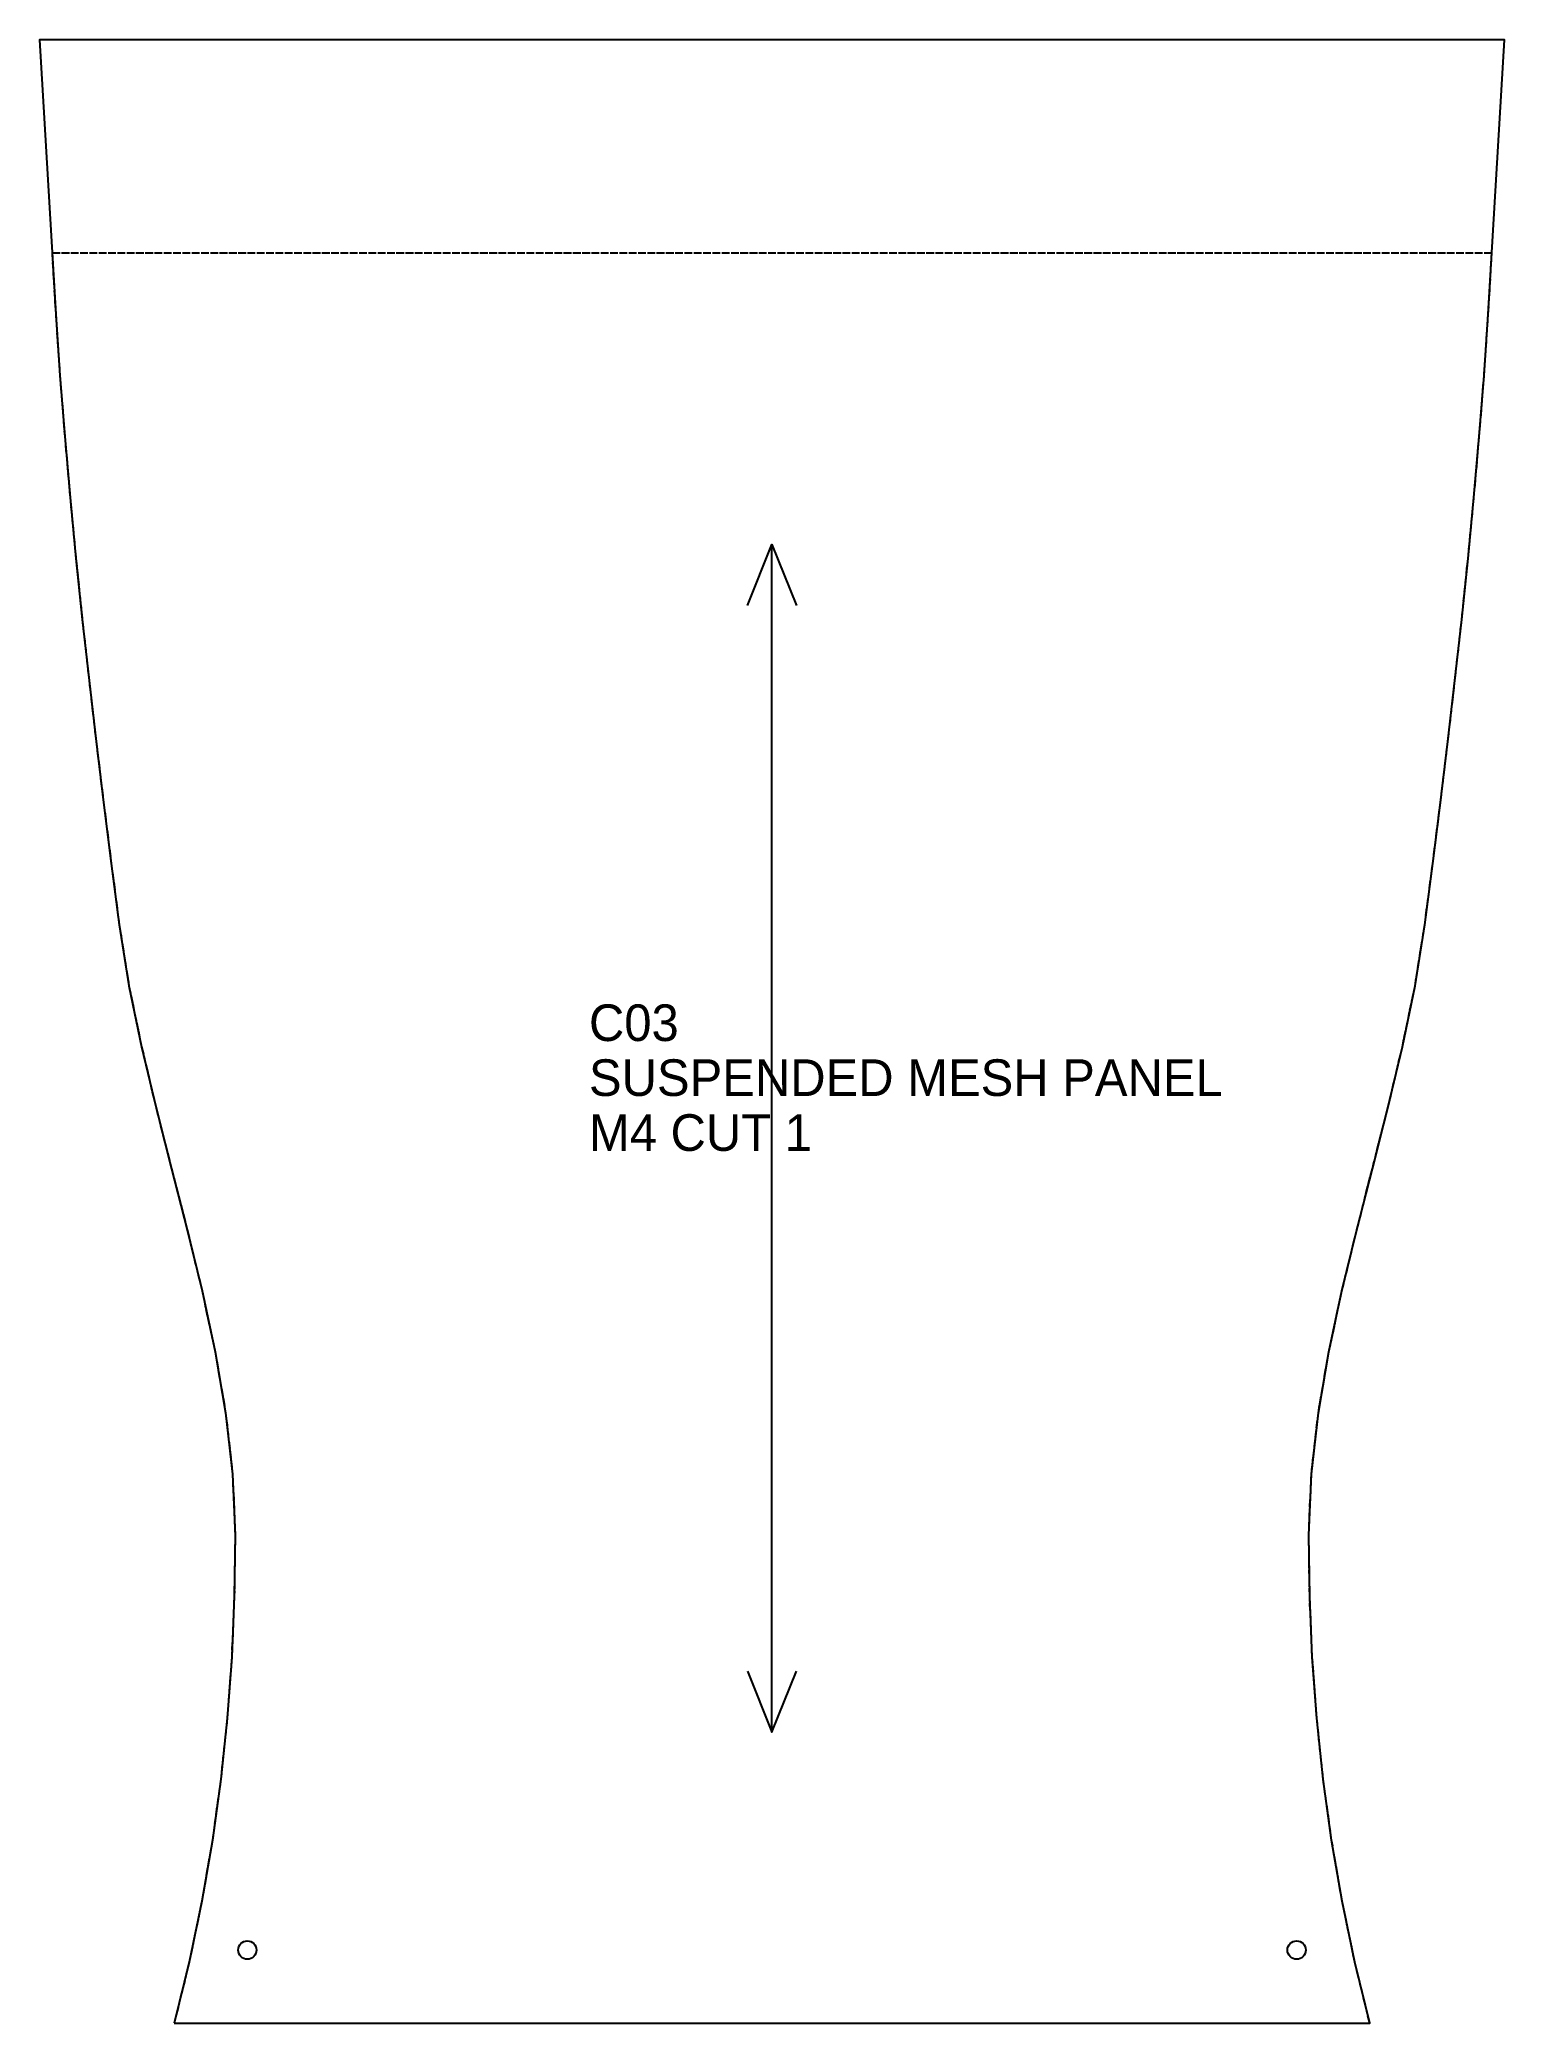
# Model space of a CAD drawing. Header units: millimetres. Extents: x 0 to 240, y 0 to 325.
import ezdxf

# ---------------------------------------------------------------- set-up
doc = ezdxf.new("R2010")
doc.units = ezdxf.units.MM
doc.linetypes.add('DASHED', pattern=[1.524, 1.27, -0.254])
for name, color, linetype in [('CUT', 7, 'CONTINUOUS'), ('DRILL', 6, 'CONTINUOUS'), ('GRAIN', 5, 'CONTINUOUS'), ('SEW', 1, 'DASHED'), ('TEXT', 2, 'CONTINUOUS')]:
    doc.layers.add(name, color=color, linetype=linetype)

msp = doc.modelspace()

# ---------------------------------------------------------------- linework, layer by layer
at = {"layer": 'CUT'}
msp.add_lwpolyline([(22.04, 0), (218.04, 0), (215.59, 10), (213.5, 20), (211.78, 30), (210.39, 40), (209.35, 50), (208.61, 60), (208.18, 70), (208.04, 80), (208.46, 90), (209.6, 100), (211.32, 110), (213.47, 120), (215.9, 130), (218.46, 140), (221, 150), (223.38, 160), (225.45, 170), (227.04, 180), (228.35, 190), (229.61, 200), (230.83, 210), (231.99, 220), (233.1, 230), (234.14, 240), (235.1, 250), (235.98, 260), (236.77, 270), (237.46, 280), (240.09, 325), (0, 325), (2.63, 280), (3.32, 270), (4.11, 260), (4.99, 250), (5.95, 240), (6.99, 230), (8.1, 220), (9.26, 210), (10.48, 200), (11.74, 190), (13.04, 180), (14.64, 170), (16.71, 160), (19.08, 150), (21.63, 140), (24.19, 130), (26.62, 120), (28.77, 110), (30.49, 100), (31.63, 90), (32.04, 80), (31.9, 70), (31.48, 60), (30.74, 50), (29.69, 40), (28.31, 30), (26.59, 20), (24.5, 10)], close=True, dxfattribs=at)
at = {"layer": 'DRILL'}
for centre in [(34.04, 12), (206.04, 12)]:
    msp.add_circle(centre, 1.5, dxfattribs=at)
at = {"layer": 'GRAIN'}
msp.add_line((120.04, 47.7), (120.04, 242.3), dxfattribs=at)
for points in [[(116.04, 232.3), (120.04, 242.3), (124.04, 232.3)], [(116.04, 57.7), (120.04, 47.7), (124.04, 57.7)]]:
    msp.add_lwpolyline(points, dxfattribs=at)
at = {"layer": 'SEW'}
msp.add_lwpolyline([(22.04, 0), (218.04, 0), (215.59, 10), (213.5, 20), (211.78, 30), (210.39, 40), (209.35, 50), (208.61, 60), (208.18, 70), (208.04, 80), (208.46, 90), (209.6, 100), (211.32, 110), (213.47, 120), (215.9, 130), (218.46, 140), (221, 150), (223.38, 160), (225.45, 170), (227.04, 180), (228.35, 190), (229.61, 200), (230.83, 210), (231.99, 220), (233.1, 230), (234.14, 240), (235.1, 250), (235.98, 260), (236.77, 270), (237.46, 280), (238.04, 290), (2.04, 290), (2.63, 280), (3.32, 270), (4.11, 260), (4.99, 250), (5.95, 240), (6.99, 230), (8.1, 220), (9.26, 210), (10.48, 200), (11.74, 190), (13.04, 180), (14.64, 170), (16.71, 160), (19.08, 150), (21.63, 140), (24.19, 130), (26.62, 120), (28.77, 110), (30.49, 100), (31.63, 90), (32.04, 80), (31.9, 70), (31.48, 60), (30.74, 50), (29.69, 40), (28.31, 30), (26.59, 20), (24.5, 10)], close=True, dxfattribs=at)

# ---------------------------------------------------------------- texts
at = {"layer": 'TEXT'}
for s, p in [('C03', (90.04, 160.94)), ('SUSPENDED MESH PANEL', (90.04, 151.94)), ('M4 CUT 1', (90.04, 142.94))]:
    msp.add_text(s, height=6, dxfattribs=at).set_placement(p)

doc.saveas('drawing.dxf')
